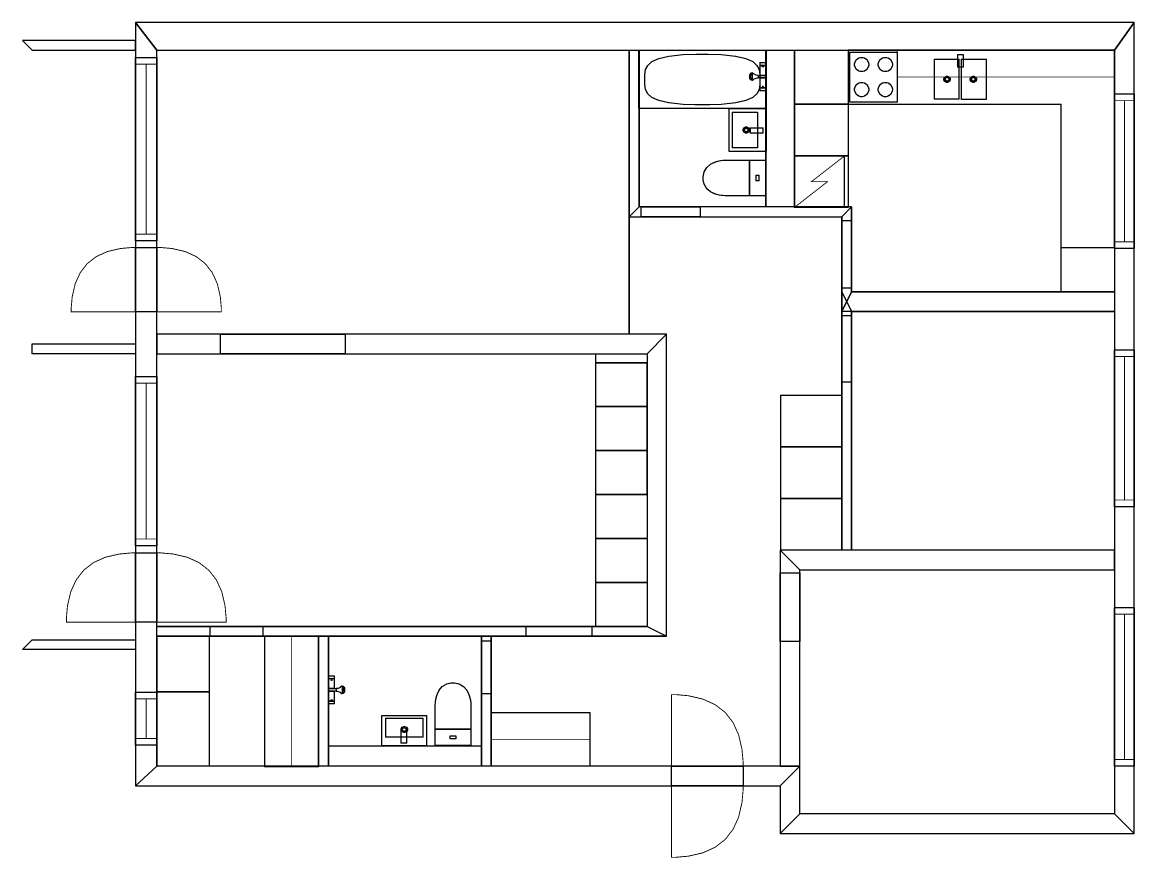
# Model space of a CAD drawing. Extents: x -0.2 to 12.8, y 0 to 9.8.
import ezdxf

# ---------------------------------------------------------------- set-up
doc = ezdxf.new("R2010")
doc.units = 0
doc.layers.get('0').update_dxf_attribs({"linetype": 'CONTINUOUS'})

msp = doc.modelspace()

# ---------------------------------------------------------------- linework, layer by layer
at = {"color": 0}
for points, const_width in [([(1.37571, 9.42404), (12.5442, 9.42404), (12.7733, 9.74696), (1.12571, 9.74696), (1.37571, 9.42404)], 0.00208), ([(1.37571, 1.07568), (1.37571, 9.42404), (1.12571, 9.74696), (1.12571, 0.84652), (1.37571, 1.07568)], 0.00208), ([(12.5442, 9.42404), (12.5442, 0.52078), (12.7733, 0.29161), (12.7733, 9.74696), (12.5442, 9.42404)], 0.00208), ([(-0.07845, 9.42404), (1.12571, 9.42404), (1.12571, 9.53863), (-0.19303, 9.53863), (-0.07845, 9.42404)], 0.00208), ([(1.12571, 9.33914), (1.37571, 9.33914), (1.37571, 7.20193), (1.12571, 7.20193), (1.12571, 9.33914)], 0.01042), ([(1.12571, 9.33914), (1.37571, 9.33914), (1.37571, 7.20193), (1.12571, 7.20193), (1.12571, 9.33914)], 0.01042), ([(6.88396, 7.48161), (6.88396, 9.42404), (6.99854, 9.42404), (6.99854, 7.59619), (6.88396, 7.48161)], 0.00208), ([(6.99567, 9.42393), (8.47819, 9.42393), (8.47819, 8.74408), (6.99567, 8.74408), (6.99567, 9.42393)], 0.00847), ([(8.40707, 9.08236), (8.40707, 9.06749), (8.40571, 9.02279), (8.39654, 8.96724), (8.37158, 8.91694), (8.32308, 8.8731), (8.243, 8.83697), (8.12358, 8.80968), (7.95697, 8.79238), (7.79064, 8.78635), (7.73525, 8.78635), (7.67979, 8.78635), (7.51346, 8.79238), (7.34685, 8.80968), (7.22743, 8.83697), (7.14735, 8.8731), (7.09885, 8.91694), (7.07389, 8.96724), (7.06472, 9.02279), (7.06342, 9.06749), (7.06342, 9.08236), (7.06342, 9.09728), (7.06472, 9.14199), (7.07389, 9.19754), (7.09885, 9.24778), (7.14735, 9.29161), (7.22743, 9.32775), (7.34685, 9.35504), (7.51346, 9.37235), (7.67979, 9.37831), (7.73525, 9.37831), (7.79064, 9.37831), (7.95697, 9.37235), (8.12358, 9.35504), (8.243, 9.32775), (8.32308, 9.29161), (8.37158, 9.24778), (8.39654, 9.19754), (8.40571, 9.14199), (8.40707, 9.09728), (8.40707, 9.08236)], 0.00847), ([(8.47613, 9.42404), (8.80946, 9.42404), (8.80946, 7.59619), (8.47613, 7.59619), (8.47613, 9.42404)], 0.00208), ([(9.43544, 9.42404), (9.43544, 8.79644), (11.9172, 8.79644), (11.9172, 7.12468), (12.5432, 7.12468), (12.5442, 9.42404), (9.43544, 9.42404)], 0.01042), ([(9.45628, 9.40321), (10.008, 9.40321), (10.008, 8.81988), (9.45628, 8.81988), (9.45628, 9.40321)], 0.01042), ([(9.67671, 9.25738), (9.67671, 9.24929), (9.67014, 9.22493), (9.65229, 9.19846), (9.62576, 9.18061), (9.60146, 9.17404), (9.59338, 9.17404), (9.58524, 9.17404), (9.56093, 9.18061), (9.53444, 9.19846), (9.51654, 9.22493), (9.51004, 9.24929), (9.51004, 9.25738), (9.51004, 9.26551), (9.51654, 9.28982), (9.53444, 9.31629), (9.56093, 9.33421), (9.58524, 9.34071), (9.59338, 9.34071), (9.60146, 9.34071), (9.62576, 9.33421), (9.65229, 9.31629), (9.67014, 9.28982), (9.67671, 9.26551), (9.67671, 9.25738)], 0.01042), ([(9.95313, 9.25738), (9.95313, 9.24929), (9.94656, 9.22493), (9.92871, 9.19846), (9.90224, 9.18061), (9.87787, 9.17404), (9.86979, 9.17404), (9.86165, 9.17404), (9.83735, 9.18061), (9.81088, 9.19846), (9.79297, 9.22493), (9.78646, 9.24929), (9.78646, 9.25738), (9.78646, 9.26551), (9.79297, 9.28982), (9.81088, 9.31629), (9.83735, 9.33421), (9.86165, 9.34071), (9.86979, 9.34071), (9.87787, 9.34071), (9.90224, 9.33421), (9.92871, 9.31629), (9.94656, 9.28982), (9.95313, 9.26551), (9.95313, 9.25738)], 0.01042), ([(10.0082, 9.42404), (12.5442, 9.42404), (12.5442, 9.11154), (10.0082, 9.11154), (10.0082, 9.42404)], 0.01042), ([(10.7134, 9.37299), (10.7759, 9.37299), (10.7759, 9.22715), (10.7134, 9.22715), (10.7134, 9.37299)], 0.01042), ([(8.40944, 9.28033), (8.40944, 9.24701), (8.47299, 9.24701), (8.47299, 9.28033), (8.40944, 9.28033)], 0.01042), ([(8.40944, 9.24701), (8.40944, 9.13032), (8.47299, 9.13032), (8.47299, 9.24701), (8.40944, 9.24701)], 0.01042), ([(8.44069, 9.24701), (8.44189, 9.24382), (8.44575, 9.23415), (8.44694, 9.23139), (8.44694, 9.23139), (8.44547, 9.23139), (8.44119, 9.23139), (8.4369, 9.23139), (8.43549, 9.23139), (8.43549, 9.23139), (8.43614, 9.23378), (8.43951, 9.24376), (8.44069, 9.24701)], 0.01042), ([(10.4424, 9.3209), (10.7285, 9.3209), (10.7285, 8.85215), (10.4424, 8.85215), (10.4424, 9.3209)], 0.01042), ([(10.7586, 9.31988), (11.0448, 9.31988), (11.0448, 8.85113), (10.7586, 8.85113), (10.7586, 9.31988)], 0.01042), ([(8.47299, 9.13032), (8.47299, 9.10221), (8.38965, 9.10221), (8.38965, 9.10926), (8.38965, 9.12506), (8.38965, 9.13032), (8.41049, 9.13032), (8.45736, 9.13032), (8.47299, 9.13032)], 0.01042), ([(8.40944, 9.10221), (8.40944, 8.98551), (8.47299, 8.98551), (8.47299, 9.10221), (8.40944, 9.10221)], 0.01042), ([(10.6264, 9.0855), (10.6264, 9.0791), (10.6157, 9.05974), (10.5964, 9.04904), (10.59, 9.04904), (10.5835, 9.04904), (10.5641, 9.05974), (10.5535, 9.0791), (10.5535, 9.0855), (10.5535, 9.09196), (10.5641, 9.11133), (10.5835, 9.12196), (10.59, 9.12196), (10.5964, 9.12196), (10.6157, 9.11133), (10.6264, 9.09196), (10.6264, 9.0855)], 0.00833), ([(10.6108, 9.0855), (10.6108, 9.08188), (10.6047, 9.07081), (10.5936, 9.06467), (10.59, 9.06467), (10.5863, 9.06467), (10.5752, 9.07081), (10.5691, 9.08188), (10.5691, 9.0855), (10.5691, 9.08919), (10.5752, 9.10026), (10.5863, 9.10633), (10.59, 9.10633), (10.5936, 9.10633), (10.6047, 9.10026), (10.6108, 9.08919), (10.6108, 9.0855)], 0.00833), ([(10.9327, 9.0855), (10.9327, 9.0791), (10.922, 9.05974), (10.9026, 9.04904), (10.8962, 9.04904), (10.8898, 9.04904), (10.8704, 9.05974), (10.8597, 9.0791), (10.8597, 9.0855), (10.8597, 9.09196), (10.8704, 9.11133), (10.8898, 9.12196), (10.8962, 9.12196), (10.9026, 9.12196), (10.922, 9.11133), (10.9327, 9.09196), (10.9327, 9.0855)], 0.00833), ([(10.917, 9.0855), (10.917, 9.08188), (10.9109, 9.07081), (10.8998, 9.06467), (10.8962, 9.06467), (10.8925, 9.06467), (10.8815, 9.07081), (10.8754, 9.08188), (10.8754, 9.0855), (10.8754, 9.08919), (10.8815, 9.10026), (10.8925, 9.10633), (10.8962, 9.10633), (10.8998, 9.10633), (10.9109, 9.10026), (10.917, 9.08919), (10.917, 9.0855)], 0.00833), ([(8.40944, 8.9866), (8.40944, 8.95117), (8.47299, 8.95117), (8.47299, 8.9866), (8.40944, 8.9866)], 0.01042), ([(8.44069, 8.9866), (8.44189, 8.98986), (8.44575, 8.99951), (8.44694, 9.00222), (8.44694, 9.00222), (8.44547, 9.00222), (8.44119, 9.00222), (8.4369, 9.00222), (8.43549, 9.00222), (8.43549, 9.00222), (8.43614, 8.99989), (8.43951, 8.9899), (8.44069, 8.9866)], 0.01042), ([(9.67671, 8.96571), (9.67671, 8.95762), (9.67014, 8.93326), (9.65229, 8.90679), (9.62576, 8.88894), (9.60146, 8.88238), (9.59338, 8.88238), (9.58524, 8.88238), (9.56093, 8.88894), (9.53444, 8.90679), (9.51654, 8.93326), (9.51004, 8.95762), (9.51004, 8.96571), (9.51004, 8.97385), (9.51654, 8.99815), (9.53444, 9.02463), (9.56093, 9.04254), (9.58524, 9.04904), (9.59338, 9.04904), (9.60146, 9.04904), (9.62576, 9.04254), (9.65229, 9.02463), (9.67014, 8.99815), (9.67671, 8.97385), (9.67671, 8.96571)], 0.01042), ([(9.95313, 8.96571), (9.95313, 8.95762), (9.94656, 8.93326), (9.92871, 8.90679), (9.90224, 8.88894), (9.87787, 8.88238), (9.86979, 8.88238), (9.86165, 8.88238), (9.83735, 8.88894), (9.81088, 8.90679), (9.79297, 8.93326), (9.78646, 8.95762), (9.78646, 8.96571), (9.78646, 8.97385), (9.79297, 8.99815), (9.81088, 9.02463), (9.83735, 9.04254), (9.86165, 9.04904), (9.86979, 9.04904), (9.87787, 9.04904), (9.90224, 9.04254), (9.92871, 9.02463), (9.94656, 8.99815), (9.95313, 8.97385), (9.95313, 8.96571)], 0.01042), ([(12.5442, 8.91401), (12.7733, 8.91401), (12.7733, 7.11182), (12.5442, 7.11182), (12.5442, 8.91401)], 0.01042), ([(12.5442, 8.91401), (12.7733, 8.91401), (12.7733, 7.11182), (12.5442, 7.11182), (12.5442, 8.91401)], 0.01042), ([(8.04813, 8.74343), (8.04813, 8.24468), (8.47819, 8.24468), (8.47819, 8.74343), (8.04813, 8.74343)], 0.01042), ([(8.08615, 8.70187), (8.08615, 8.28624), (8.37717, 8.28624), (8.37717, 8.70187), (8.08615, 8.70187)], 0.01042), ([(8.81108, 8.79644), (8.81108, 8.19299), (9.43608, 8.19299), (9.43608, 8.79644), (8.81108, 8.79644)], 0.01042), ([(8.2474, 8.45762), (8.24094, 8.45762), (8.22157, 8.46832), (8.21094, 8.48768), (8.21094, 8.49408), (8.21094, 8.50054), (8.22157, 8.51992), (8.24094, 8.53054), (8.2474, 8.53054), (8.25379, 8.53054), (8.27317, 8.51992), (8.28386, 8.50054), (8.28386, 8.49408), (8.28386, 8.48768), (8.27317, 8.46832), (8.25379, 8.45762), (8.2474, 8.45762)], 0.00833), ([(8.2474, 8.47325), (8.24371, 8.47325), (8.23264, 8.47939), (8.22657, 8.49046), (8.22657, 8.49408), (8.22657, 8.49778), (8.23264, 8.50885), (8.24371, 8.51492), (8.2474, 8.51492), (8.25103, 8.51492), (8.2621, 8.50885), (8.26824, 8.49778), (8.26824, 8.49408), (8.26824, 8.49046), (8.2621, 8.47939), (8.25103, 8.47325), (8.2474, 8.47325)], 0.00833), ([(8.29656, 8.51899), (8.29656, 8.45649), (8.44239, 8.45649), (8.44239, 8.51899), (8.29656, 8.51899)], 0.01042), ([(8.80946, 8.19299), (8.80946, 7.59065), (9.43446, 7.59065), (9.43446, 8.19299), (8.80946, 8.19299)], 0.01004), ([(9.39279, 8.19299), (9.39279, 7.59065), (9.43446, 7.59065), (9.43446, 8.19299), (9.39279, 8.19299)], 0.01004), ([(8.01742, 7.72689), (8.01742, 7.72689), (8.00564, 7.72683), (7.97467, 7.72846), (7.93083, 7.7346), (7.88058, 7.74799), (7.83035, 7.77154), (7.78651, 7.808), (7.75553, 7.86019), (7.74382, 7.91325), (7.74382, 7.93088), (7.74382, 7.94922), (7.75553, 8.00407), (7.78651, 8.05811), (7.83035, 8.09592), (7.88058, 8.12039), (7.93083, 8.13439), (7.97467, 8.14079), (8.00564, 8.14253), (8.01742, 8.14242), (8.01742, 8.14242), (8.28569, 8.14344), (8.28569, 7.72689), (8.01742, 7.72689)], 0.01042), ([(8.28569, 8.14344), (8.28569, 7.72689), (8.47299, 7.72689), (8.47299, 8.14344), (8.28569, 8.14344)], 0.01042), ([(8.36361, 7.96826), (8.36361, 7.90201), (8.39512, 7.90201), (8.39512, 7.96826), (8.36361, 7.96826)], 0.01042), ([(9.47575, 7.59619), (6.99854, 7.59619), (6.88396, 7.48161), (9.36117, 7.48161), (9.47575, 7.59619)], 0.00208), ([(7.02229, 7.59619), (7.71013, 7.59619), (7.71013, 7.48161), (7.02229, 7.48161), (7.02229, 7.59619)], 0.01042), ([(9.36117, 6.37739), (9.36117, 7.48161), (9.47575, 7.59619), (9.47575, 6.60656), (9.36117, 6.37739)], 0.00208), ([(9.36117, 7.44026), (9.47575, 7.44026), (9.47575, 6.65082), (9.36117, 6.65082), (9.36117, 7.44026)], 0.01042), ([(1.12571, 7.12349), (1.08171, 7.12349), (0.94976, 7.11176), (0.79736, 7.07661), (0.66835, 7.01796), (0.56283, 6.93587), (0.48074, 6.83035), (0.42209, 6.70133), (0.38694, 6.54893), (0.37522, 6.41699), (0.37522, 6.37299), (1.12571, 6.37299), (1.12571, 7.12349)], 0.01042), ([(1.12571, 7.12349), (1.37571, 7.12349), (1.37571, 6.37299), (1.12571, 6.37299), (1.12571, 7.12349)], 0.01042), ([(1.12571, 7.12349), (1.37571, 7.12349), (1.37571, 6.37299), (1.12571, 6.37299), (1.12571, 7.12349)], 0.01042), ([(1.37571, 7.12349), (1.41965, 7.12349), (1.5516, 7.11176), (1.70404, 7.07661), (1.83306, 7.01796), (1.93858, 6.93587), (2.02067, 6.83035), (2.07932, 6.70133), (2.11447, 6.54893), (2.12625, 6.41699), (2.12625, 6.37299), (1.37571, 6.37299), (1.37571, 7.12349)], 0.01042), ([(11.9192, 7.12435), (11.9192, 6.60656), (12.5442, 6.60656), (12.5442, 7.12435), (11.9192, 7.12435)], 0.01042), ([(12.5442, 6.37739), (9.36117, 6.37739), (9.47575, 6.60656), (12.5442, 6.60656), (12.5442, 6.37739)], 0.00208), ([(9.47575, 6.37739), (9.47575, 3.59435), (9.36117, 3.59435), (9.36117, 6.60656), (9.47575, 6.37739)], 0.00208), ([(9.36117, 6.32932), (9.47575, 6.32932), (9.47575, 5.55203), (9.36117, 5.55203), (9.36117, 6.32932)], 0.01042), ([(1.37571, 5.88476), (7.0905, 5.88476), (7.31967, 6.11393), (1.37571, 6.11393), (1.37571, 5.88476)], 0.00208), ([(2.11686, 6.11393), (3.57178, 6.11393), (3.57178, 5.88476), (2.11686, 5.88476), (2.11686, 6.11393)], 0.01042), ([(7.0905, 5.88476), (7.0905, 2.7054), (7.31967, 2.59082), (7.31967, 6.11393), (7.0905, 5.88476)], 0.00208), ([(-0.07845, 5.99935), (1.12571, 5.99935), (1.12571, 5.88476), (-0.07845, 5.88476), (-0.07845, 5.99935)], 0.00208), ([(6.493, 5.88471), (6.493, 5.78054), (7.09056, 5.78054), (7.09056, 5.88471), (6.493, 5.88471)], 0.01042), ([(12.5442, 5.93018), (12.7733, 5.93018), (12.7733, 4.10101), (12.5442, 4.10101), (12.5442, 5.93018)], 0.01042), ([(12.5442, 5.93018), (12.7733, 5.93018), (12.7733, 4.10101), (12.5442, 4.10101), (12.5442, 5.93018)], 0.01042), ([(6.49328, 5.78054), (6.49328, 5.26818), (7.08892, 5.26818), (7.08892, 5.78054), (6.49328, 5.78054)], 0.01042), ([(1.12571, 5.61957), (1.37571, 5.61957), (1.37571, 3.64632), (1.12571, 3.64632), (1.12571, 5.61957)], 0.01042), ([(1.12571, 5.61957), (1.37571, 5.61957), (1.37571, 3.64632), (1.12571, 3.64632), (1.12571, 5.61957)], 0.01042), ([(8.65056, 5.40332), (8.65056, 4.80029), (9.35981, 4.80029), (9.35981, 5.40332), (8.65056, 5.40332)], 0.01042), ([(6.49328, 5.26824), (6.49328, 4.75581), (7.08892, 4.75581), (7.08892, 5.26824), (6.49328, 5.26824)], 0.01042), ([(8.65056, 4.80035), (8.65056, 4.19732), (9.35981, 4.19732), (9.35981, 4.80035), (8.65056, 4.80035)], 0.01042), ([(6.49328, 4.75586), (6.49328, 4.24349), (7.08892, 4.24349), (7.08892, 4.75586), (6.49328, 4.75586)], 0.01042), ([(6.49474, 4.24349), (6.49474, 3.73036), (7.09039, 3.73036), (7.09039, 4.24349), (6.49474, 4.24349)], 0.01042), ([(8.65056, 4.19738), (8.65056, 3.59435), (9.35981, 3.59435), (9.35981, 4.19738), (8.65056, 4.19738)], 0.01042), ([(6.49474, 3.73042), (6.49474, 3.21729), (7.09039, 3.21729), (7.09039, 3.73042), (6.49474, 3.73042)], 0.01042), ([(1.12571, 3.56196), (1.07845, 3.56196), (0.93669, 3.54937), (0.77289, 3.51156), (0.63428, 3.44857), (0.52089, 3.36035), (0.43267, 3.24696), (0.36968, 3.10835), (0.33187, 2.9445), (0.31928, 2.80274), (0.31928, 2.75549), (1.12571, 2.75549), (1.12571, 3.56196)], 0.01042), ([(1.12571, 3.56196), (1.37571, 3.56196), (1.37571, 2.75549), (1.12571, 2.75549), (1.12571, 3.56196)], 0.01042), ([(1.12571, 3.56196), (1.37571, 3.56196), (1.37571, 2.75549), (1.12571, 2.75549), (1.12571, 3.56196)], 0.01042), ([(1.37571, 3.56196), (1.4229, 3.56196), (1.56467, 3.54937), (1.72851, 3.51156), (1.86714, 3.44857), (1.98053, 3.36035), (2.06874, 3.24696), (2.13172, 3.10835), (2.16954, 2.9445), (2.18218, 2.80274), (2.18218, 2.75549), (1.37571, 2.75549), (1.37571, 3.56196)], 0.01042), ([(8.87175, 3.36518), (12.5442, 3.36518), (12.5442, 3.59435), (8.64258, 3.59435), (8.87175, 3.36518)], 0.00208), ([(8.87175, 1.07568), (8.87175, 3.36518), (8.64258, 3.59435), (8.64258, 1.07568), (8.87175, 1.07568)], 0.00208), ([(8.64258, 3.33008), (8.87175, 3.33008), (8.87175, 2.52821), (8.64258, 2.52821), (8.64258, 3.33008)], 0.01042), ([(6.49474, 3.21733), (6.49474, 2.70421), (7.09039, 2.70421), (7.09039, 3.21733), (6.49474, 3.21733)], 0.01042), ([(12.5442, 2.92464), (12.7733, 2.92464), (12.7733, 1.07395), (12.5442, 1.07395), (12.5442, 2.92464)], 0.01042), ([(12.5442, 2.92464), (12.7733, 2.92464), (12.7733, 1.07395), (12.5442, 1.07395), (12.5442, 2.92464)], 0.01042), ([(1.3775, 2.59088), (1.3775, 1.94043), (1.98351, 1.94043), (1.98351, 2.59088), (1.3775, 2.59088)], 0.01042), ([(7.31967, 2.59082), (1.37571, 2.59082), (1.37571, 2.7054), (7.0905, 2.7054), (7.31967, 2.59082)], 0.00208), ([(1.9949, 2.7054), (2.61176, 2.7054), (2.61176, 2.59082), (1.9949, 2.59082), (1.9949, 2.7054)], 0.01042), ([(2.63357, 2.59088), (2.63357, 1.06803), (3.25857, 1.06803), (3.25857, 2.59088), (2.63357, 2.59088)], 0.01042), ([(5.68261, 2.7054), (6.44814, 2.7054), (6.44814, 2.59082), (5.68261, 2.59082), (5.68261, 2.7054)], 0.01042), ([(1.12571, 2.43539), (-0.19303, 2.43539), (-0.07845, 2.54997), (1.12571, 2.54997), (1.12571, 2.43539)], 0.00208), ([(3.26031, 2.59082), (3.37489, 2.59082), (3.37489, 1.07568), (3.26031, 1.07568), (3.26031, 2.59082)], 0.00208), ([(5.1594, 2.53537), (5.27399, 2.53537), (5.27399, 1.91704), (5.1594, 1.91704), (5.1594, 2.53537)], 0.01042), ([(5.1594, 2.59082), (5.27399, 2.59082), (5.27399, 1.07568), (5.1594, 1.07568), (5.1594, 2.59082)], 0.00208), ([(3.3801, 2.13026), (3.3801, 2.09483), (3.44362, 2.09483), (3.44362, 2.13026), (3.3801, 2.13026)], 0.01042), ([(3.3801, 2.09586), (3.3801, 1.97922), (3.44362, 1.97922), (3.44362, 2.09586), (3.3801, 2.09586)], 0.01042), ([(3.41237, 2.09483), (3.41114, 2.09164), (3.40728, 2.08197), (3.40614, 2.07921), (3.40614, 2.07921), (3.40756, 2.07921), (3.41183, 2.07921), (3.41613, 2.07921), (3.41758, 2.07921), (3.41758, 2.07921), (3.41694, 2.0816), (3.41351, 2.09158), (3.41237, 2.09483)], 0.01042), ([(3.3801, 1.95107), (3.3801, 1.97922), (3.46343, 1.97922), (3.46343, 1.97222), (3.46343, 1.95637), (3.46343, 1.95107), (3.4426, 1.95107), (3.39572, 1.95107), (3.3801, 1.95107)], 0.01042), ([(3.3801, 1.95107), (3.3801, 1.83442), (3.44362, 1.83442), (3.44362, 1.95107), (3.3801, 1.95107)], 0.01042), ([(4.62088, 1.77339), (4.62088, 1.77339), (4.62076, 1.78515), (4.6224, 1.81614), (4.62853, 1.85997), (4.64199, 1.91015), (4.66553, 1.96039), (4.70199, 2.00424), (4.75412, 2.03521), (4.80718, 2.04693), (4.82487, 2.04693), (4.84315, 2.04693), (4.898, 2.03521), (4.9521, 2.00424), (4.9899, 1.96039), (5.01432, 1.91015), (5.02832, 1.85997), (5.03472, 1.81614), (5.03646, 1.78515), (5.0364, 1.77339), (5.0364, 1.77339), (5.03743, 1.50504), (4.62088, 1.50504), (4.62088, 1.77339)], 0.01042), ([(1.12571, 1.93778), (1.37571, 1.93778), (1.37571, 1.31999), (1.12571, 1.31999), (1.12571, 1.93778)], 0.01042), ([(1.12571, 1.93778), (1.37571, 1.93778), (1.37571, 1.31999), (1.12571, 1.31999), (1.12571, 1.93778)], 0.01042), ([(1.3775, 1.94043), (1.3775, 1.07427), (1.98351, 1.07427), (1.98351, 1.94043), (1.3775, 1.94043)], 0.01042), ([(3.3801, 1.83442), (3.3801, 1.80111), (3.44362, 1.80111), (3.44362, 1.83442), (3.3801, 1.83442)], 0.01042), ([(3.41237, 1.83442), (3.41114, 1.83768), (3.40728, 1.84733), (3.40614, 1.85004), (3.40614, 1.85004), (3.40756, 1.85004), (3.41183, 1.85004), (3.41613, 1.85004), (3.41758, 1.85004), (3.41758, 1.85004), (3.41694, 1.84771), (3.41351, 1.83772), (3.41237, 1.83442)], 0.01042), ([(8.21126, 1.07568), (8.21126, 1.12457), (8.19819, 1.27116), (8.15912, 1.4406), (8.09397, 1.58393), (8.00276, 1.70117), (7.88547, 1.79243), (7.74214, 1.85758), (7.57269, 1.89665), (7.42611, 1.90967), (7.37728, 1.90967), (7.37728, 1.07568), (8.21126, 1.07568)], 0.01042), ([(5.27399, 1.70133), (6.42367, 1.70133), (6.42367, 1.07633), (5.27399, 1.07633), (5.27399, 1.70133)], 0.01042), ([(3.99968, 1.66629), (4.51882, 1.66629), (4.51882, 1.31337), (3.99968, 1.31337), (3.99968, 1.66629)], 0.01042), ([(4.04292, 1.63514), (4.47558, 1.63514), (4.47558, 1.41444), (4.04292, 1.41444), (4.04292, 1.63514)], 0.01042), ([(4.22271, 1.48861), (4.28521, 1.48861), (4.28521, 1.34277), (4.22271, 1.34277), (4.22271, 1.48861)], 0.01042), ([(4.22276, 1.50282), (4.22276, 1.50928), (4.2334, 1.52865), (4.25276, 1.53928), (4.25922, 1.53928), (4.26563, 1.53928), (4.285, 1.52865), (4.29568, 1.50928), (4.29568, 1.50282), (4.29568, 1.49642), (4.285, 1.47706), (4.26563, 1.46636), (4.25922, 1.46636), (4.25276, 1.46636), (4.2334, 1.47706), (4.22276, 1.49642), (4.22276, 1.50282)], 0.00833), ([(4.23839, 1.50282), (4.23839, 1.50651), (4.24447, 1.51758), (4.25553, 1.52365), (4.25922, 1.52365), (4.26286, 1.52365), (4.27393, 1.51758), (4.28006, 1.50651), (4.28006, 1.50282), (4.28006, 1.49918), (4.27393, 1.48812), (4.26286, 1.48199), (4.25922, 1.48199), (4.25553, 1.48199), (4.24447, 1.48812), (4.23839, 1.49918), (4.23839, 1.50282)], 0.00833), ([(4.62088, 1.50504), (5.03743, 1.50504), (5.03743, 1.31776), (4.62088, 1.31776), (4.62088, 1.50504)], 0.01042), ([(4.79606, 1.42719), (4.86225, 1.42719), (4.86225, 1.39561), (4.79606, 1.39561), (4.79606, 1.42719)], 0.01042), ([(8.87175, 1.07568), (1.37571, 1.07568), (1.12571, 0.84652), (8.64258, 0.84652), (8.87175, 1.07568)], 0.00208), ([(7.37728, 1.07568), (8.21126, 1.07568), (8.21126, 0.84652), (7.37728, 0.84652), (7.37728, 1.07568)], 0.01042), ([(7.37728, 1.07568), (8.21126, 1.07568), (8.21126, 0.84652), (7.37728, 0.84652), (7.37728, 1.07568)], 0.01042), ([(8.87175, 0.52078), (8.87175, 1.07568), (8.64258, 0.84652), (8.64258, 0.29161), (8.87175, 0.52078)], 0.00208), ([(8.21126, 0.84652), (8.21126, 0.79769), (8.19819, 0.6511), (8.15912, 0.48172), (8.09397, 0.33838), (8.00276, 0.22108), (7.88547, 0.12988), (7.74214, 0.06472), (7.57269, 0.02566), (7.42611, 0.01259), (7.37728, 0.01259), (7.37728, 0.84652), (8.21126, 0.84652)], 0.01042), ([(12.5442, 0.52078), (8.87175, 0.52078), (8.64258, 0.29161), (12.7733, 0.29161), (12.5442, 0.52078)], 0.00208)]:
    msp.add_lwpolyline(points, close=True, dxfattribs=dict(at, const_width=const_width))
for points in [[(1.37571, 1.07568), (1.37571, 9.42404), (1.12571, 9.74696), (1.12571, 0.84652), (1.37571, 1.07568)], [(1.37571, 9.42404), (12.5442, 9.42404), (12.7733, 9.74696), (1.12571, 9.74696), (1.37571, 9.42404)], [(12.5442, 9.42404), (12.5442, 0.52078), (12.7733, 0.29161), (12.7733, 9.74696), (12.5442, 9.42404)], [(6.88396, 7.48161), (6.88396, 9.42404), (6.99854, 9.42404), (6.99854, 7.59619), (6.88396, 7.48161)], [(8.47613, 9.42404), (8.80946, 9.42404), (8.80946, 7.59619), (8.47613, 7.59619), (8.47613, 9.42404)], [(8.81044, 9.42318), (9.43544, 9.42318), (9.43544, 8.79644), (8.81044, 8.79644), (8.81044, 9.42318)], [(9.47575, 7.59619), (6.99854, 7.59619), (6.88396, 7.48161), (9.36117, 7.48161), (9.47575, 7.59619)], [(9.36117, 6.37739), (9.36117, 7.48161), (9.47575, 7.59619), (9.47575, 6.60656), (9.36117, 6.37739)], [(12.5442, 6.37739), (9.36117, 6.37739), (9.47575, 6.60656), (12.5442, 6.60656), (12.5442, 6.37739)], [(9.47575, 6.37739), (9.47575, 3.59435), (9.36117, 3.59435), (9.36117, 6.60656), (9.47575, 6.37739)], [(1.37571, 5.88476), (7.0905, 5.88476), (7.31967, 6.11393), (1.37571, 6.11393), (1.37571, 5.88476)], [(7.0905, 5.88476), (7.0905, 2.7054), (7.31967, 2.59082), (7.31967, 6.11393), (7.0905, 5.88476)], [(8.87175, 1.07568), (8.87175, 3.36518), (8.64258, 3.59435), (8.64258, 1.07568), (8.87175, 1.07568)], [(8.87175, 3.36518), (12.5442, 3.36518), (12.5442, 3.59435), (8.64258, 3.59435), (8.87175, 3.36518)], [(7.31967, 2.59082), (1.37571, 2.59082), (1.37571, 2.7054), (7.0905, 2.7054), (7.31967, 2.59082)], [(3.26031, 2.59082), (3.37489, 2.59082), (3.37489, 1.07568), (3.26031, 1.07568), (3.26031, 2.59082)], [(5.1594, 2.59082), (5.27399, 2.59082), (5.27399, 1.07568), (5.1594, 1.07568), (5.1594, 2.59082)], [(3.37489, 1.31255), (5.1594, 1.31255), (5.1594, 1.07568), (3.37489, 1.07568), (3.37489, 1.31255)], [(8.87175, 1.07568), (1.37571, 1.07568), (1.12571, 0.84652), (8.64258, 0.84652), (8.87175, 1.07568)], [(8.87175, 0.52078), (8.87175, 1.07568), (8.64258, 0.84652), (8.64258, 0.29161), (8.87175, 0.52078)], [(12.5442, 0.52078), (8.87175, 0.52078), (8.64258, 0.29161), (12.7733, 0.29161), (12.5442, 0.52078)]]:
    msp.add_lwpolyline(points, close=True, dxfattribs=at)
at = {"color": 7}
for points in [[(-0.07845, 9.42404), (1.12571, 9.42404), (1.12571, 9.53863), (-0.19303, 9.53863), (-0.07845, 9.42404)], [(1.37571, 9.42404), (6.88396, 9.42404), (6.88396, 6.11393), (1.37571, 6.11393), (1.37571, 9.42404)], [(6.99567, 9.42393), (8.47819, 9.42393), (8.47819, 8.74408), (6.99567, 8.74408), (6.99567, 9.42393)], [(6.99854, 9.42404), (8.47613, 9.42404), (8.47613, 7.59619), (6.99854, 7.59619), (6.99854, 9.42404)], [(8.40707, 9.08236), (8.40707, 9.06749), (8.40571, 9.02279), (8.39654, 8.96724), (8.37158, 8.91694), (8.32308, 8.8731), (8.243, 8.83697), (8.12358, 8.80968), (7.95697, 8.79238), (7.79064, 8.78635), (7.73525, 8.78635), (7.67979, 8.78635), (7.51346, 8.79238), (7.34685, 8.80968), (7.22743, 8.83697), (7.14735, 8.8731), (7.09885, 8.91694), (7.07389, 8.96724), (7.06472, 9.02279), (7.06342, 9.06749), (7.06342, 9.08236), (7.06342, 9.09728), (7.06472, 9.14199), (7.07389, 9.19754), (7.09885, 9.24778), (7.14735, 9.29161), (7.22743, 9.32775), (7.34685, 9.35504), (7.51346, 9.37235), (7.67979, 9.37831), (7.73525, 9.37831), (7.79064, 9.37831), (7.95697, 9.37235), (8.12358, 9.35504), (8.243, 9.32775), (8.32308, 9.29161), (8.37158, 9.24778), (8.39654, 9.19754), (8.40571, 9.14199), (8.40707, 9.09728), (8.40707, 9.08236)], [(12.5442, 6.60656), (9.47575, 6.60656), (9.47575, 7.59619), (8.80946, 7.59619), (8.80946, 9.42404), (12.5442, 9.42404), (12.5442, 6.60656)], [(9.43544, 9.42404), (9.43544, 8.79644), (11.9172, 8.79644), (11.9172, 7.12468), (12.5432, 7.12468), (12.5442, 9.42404), (9.43544, 9.42404)], [(9.45628, 9.40321), (10.008, 9.40321), (10.008, 8.81988), (9.45628, 8.81988), (9.45628, 9.40321)], [(10.7134, 9.37299), (10.7759, 9.37299), (10.7759, 9.22715), (10.7134, 9.22715), (10.7134, 9.37299)], [(1.12571, 9.33914), (1.37571, 9.33914), (1.37571, 7.20193), (1.12571, 7.20193), (1.12571, 9.33914)], [(1.12571, 9.33914), (1.37571, 9.33914), (1.37571, 7.20193), (1.12571, 7.20193), (1.12571, 9.33914)], [(8.40944, 9.28033), (8.47299, 9.28033), (8.47299, 9.24701), (8.40944, 9.24701), (8.40944, 9.28033)], [(8.40944, 9.24701), (8.47299, 9.24701), (8.47299, 9.13032), (8.40944, 9.13032), (8.40944, 9.24701)], [(8.44069, 9.24701), (8.44189, 9.24382), (8.44575, 9.23415), (8.44694, 9.23139), (8.44694, 9.23139), (8.44547, 9.23139), (8.44119, 9.23139), (8.4369, 9.23139), (8.43549, 9.23139), (8.43549, 9.23139), (8.43614, 9.23378), (8.43951, 9.24376), (8.44069, 9.24701)], [(9.67671, 9.25738), (9.67671, 9.24929), (9.67014, 9.22493), (9.65229, 9.19846), (9.62576, 9.18061), (9.60146, 9.17404), (9.59338, 9.17404), (9.58524, 9.17404), (9.56093, 9.18061), (9.53444, 9.19846), (9.51654, 9.22493), (9.51004, 9.24929), (9.51004, 9.25738), (9.51004, 9.26551), (9.51654, 9.28982), (9.53444, 9.31629), (9.56093, 9.33421), (9.58524, 9.34071), (9.59338, 9.34071), (9.60146, 9.34071), (9.62576, 9.33421), (9.65229, 9.31629), (9.67014, 9.28982), (9.67671, 9.26551), (9.67671, 9.25738)], [(9.95313, 9.25738), (9.95313, 9.24929), (9.94656, 9.22493), (9.92871, 9.19846), (9.90224, 9.18061), (9.87787, 9.17404), (9.86979, 9.17404), (9.86165, 9.17404), (9.83735, 9.18061), (9.81088, 9.19846), (9.79297, 9.22493), (9.78646, 9.24929), (9.78646, 9.25738), (9.78646, 9.26551), (9.79297, 9.28982), (9.81088, 9.31629), (9.83735, 9.33421), (9.86165, 9.34071), (9.86979, 9.34071), (9.87787, 9.34071), (9.90224, 9.33421), (9.92871, 9.31629), (9.94656, 9.28982), (9.95313, 9.26551), (9.95313, 9.25738)], [(10.4424, 9.3209), (10.7285, 9.3209), (10.7285, 8.85215), (10.4424, 8.85215), (10.4424, 9.3209)], [(10.7586, 9.31988), (11.0448, 9.31988), (11.0448, 8.85113), (10.7586, 8.85113), (10.7586, 9.31988)], [(8.38965, 9.13032), (8.38331, 9.13032), (8.36436, 9.134), (8.34196, 9.14388), (8.33757, 9.14697), (8.33599, 9.14806), (8.3214, 9.15821), (8.31988, 9.15847), (8.317, 9.15901), (8.30046, 9.15483), (8.2876, 9.13818), (8.28657, 9.13243), (8.28629, 9.13112), (8.28549, 9.11957), (8.28549, 9.11572), (8.28549, 9.11681), (8.28549, 9.11263), (8.28629, 9.1014), (8.28657, 9.1001), (8.2876, 9.0944), (8.30046, 9.07775), (8.317, 9.07357), (8.31988, 9.07406), (8.3214, 9.07433), (8.33599, 9.08453), (8.33757, 9.08556), (8.34196, 9.08871), (8.36436, 9.09858), (8.38331, 9.10221), (8.38965, 9.10221)], [(8.31885, 9.15847), (8.31831, 9.15821), (8.30811, 9.14638), (8.29904, 9.12261), (8.29904, 9.11469), (8.29926, 9.10846), (8.30854, 9.08583), (8.31831, 9.0746), (8.31885, 9.07406)], [(8.47299, 9.13032), (8.47299, 9.10221), (8.38965, 9.10221), (8.38965, 9.10926), (8.38965, 9.12506), (8.38965, 9.13032), (8.41049, 9.13032), (8.45736, 9.13032), (8.47299, 9.13032)], [(8.40944, 9.10221), (8.47299, 9.10221), (8.47299, 8.98551), (8.40944, 8.98551), (8.40944, 9.10221)], [(10.6264, 9.0855), (10.6264, 9.0791), (10.6157, 9.05974), (10.5964, 9.04904), (10.59, 9.04904), (10.5835, 9.04904), (10.5641, 9.05974), (10.5535, 9.0791), (10.5535, 9.0855), (10.5535, 9.09196), (10.5641, 9.11133), (10.5835, 9.12196), (10.59, 9.12196), (10.5964, 9.12196), (10.6157, 9.11133), (10.6264, 9.09196), (10.6264, 9.0855)], [(10.6108, 9.0855), (10.6108, 9.08188), (10.6047, 9.07081), (10.5936, 9.06467), (10.59, 9.06467), (10.5863, 9.06467), (10.5752, 9.07081), (10.5691, 9.08188), (10.5691, 9.0855), (10.5691, 9.08919), (10.5752, 9.10026), (10.5863, 9.10633), (10.59, 9.10633), (10.5936, 9.10633), (10.6047, 9.10026), (10.6108, 9.08919), (10.6108, 9.0855)], [(10.9327, 9.0855), (10.9327, 9.0791), (10.922, 9.05974), (10.9026, 9.04904), (10.8962, 9.04904), (10.8898, 9.04904), (10.8704, 9.05974), (10.8597, 9.0791), (10.8597, 9.0855), (10.8597, 9.09196), (10.8704, 9.11133), (10.8898, 9.12196), (10.8962, 9.12196), (10.9026, 9.12196), (10.922, 9.11133), (10.9327, 9.09196), (10.9327, 9.0855)], [(10.917, 9.0855), (10.917, 9.08188), (10.9109, 9.07081), (10.8998, 9.06467), (10.8962, 9.06467), (10.8925, 9.06467), (10.8815, 9.07081), (10.8754, 9.08188), (10.8754, 9.0855), (10.8754, 9.08919), (10.8815, 9.10026), (10.8925, 9.10633), (10.8962, 9.10633), (10.8998, 9.10633), (10.9109, 9.10026), (10.917, 9.08919), (10.917, 9.0855)], [(8.40944, 8.9866), (8.47299, 8.9866), (8.47299, 8.95117), (8.40944, 8.95117), (8.40944, 8.9866)], [(8.44069, 8.9866), (8.44189, 8.98986), (8.44575, 8.99951), (8.44694, 9.00222), (8.44694, 9.00222), (8.44547, 9.00222), (8.44119, 9.00222), (8.4369, 9.00222), (8.43549, 9.00222), (8.43549, 9.00222), (8.43614, 8.99989), (8.43951, 8.9899), (8.44069, 8.9866)], [(9.67671, 8.96571), (9.67671, 8.95762), (9.67014, 8.93326), (9.65229, 8.90679), (9.62576, 8.88894), (9.60146, 8.88238), (9.59338, 8.88238), (9.58524, 8.88238), (9.56093, 8.88894), (9.53444, 8.90679), (9.51654, 8.93326), (9.51004, 8.95762), (9.51004, 8.96571), (9.51004, 8.97385), (9.51654, 8.99815), (9.53444, 9.02463), (9.56093, 9.04254), (9.58524, 9.04904), (9.59338, 9.04904), (9.60146, 9.04904), (9.62576, 9.04254), (9.65229, 9.02463), (9.67014, 8.99815), (9.67671, 8.97385), (9.67671, 8.96571)], [(9.95313, 8.96571), (9.95313, 8.95762), (9.94656, 8.93326), (9.92871, 8.90679), (9.90224, 8.88894), (9.87787, 8.88238), (9.86979, 8.88238), (9.86165, 8.88238), (9.83735, 8.88894), (9.81088, 8.90679), (9.79297, 8.93326), (9.78646, 8.95762), (9.78646, 8.96571), (9.78646, 8.97385), (9.79297, 8.99815), (9.81088, 9.02463), (9.83735, 9.04254), (9.86165, 9.04904), (9.86979, 9.04904), (9.87787, 9.04904), (9.90224, 9.04254), (9.92871, 9.02463), (9.94656, 8.99815), (9.95313, 8.97385), (9.95313, 8.96571)], [(12.5442, 8.91401), (12.7733, 8.91401), (12.7733, 7.11182), (12.5442, 7.11182), (12.5442, 8.91401)], [(12.5442, 8.91401), (12.7733, 8.91401), (12.7733, 7.11182), (12.5442, 7.11182), (12.5442, 8.91401)], [(8.04813, 8.74343), (8.47819, 8.74343), (8.47819, 8.24468), (8.04813, 8.24468), (8.04813, 8.74343)], [(8.08615, 8.70187), (8.37717, 8.70187), (8.37717, 8.28624), (8.08615, 8.28624), (8.08615, 8.70187)], [(8.81108, 8.79644), (9.43608, 8.79644), (9.43608, 8.19299), (8.81108, 8.19299), (8.81108, 8.79644)], [(8.2474, 8.45762), (8.24094, 8.45762), (8.22157, 8.46832), (8.21094, 8.48768), (8.21094, 8.49408), (8.21094, 8.50054), (8.22157, 8.51992), (8.24094, 8.53054), (8.2474, 8.53054), (8.25379, 8.53054), (8.27317, 8.51992), (8.28386, 8.50054), (8.28386, 8.49408), (8.28386, 8.48768), (8.27317, 8.46832), (8.25379, 8.45762), (8.2474, 8.45762)], [(8.2474, 8.47325), (8.24371, 8.47325), (8.23264, 8.47939), (8.22657, 8.49046), (8.22657, 8.49408), (8.22657, 8.49778), (8.23264, 8.50885), (8.24371, 8.51492), (8.2474, 8.51492), (8.25103, 8.51492), (8.2621, 8.50885), (8.26824, 8.49778), (8.26824, 8.49408), (8.26824, 8.49046), (8.2621, 8.47939), (8.25103, 8.47325), (8.2474, 8.47325)], [(8.29656, 8.51899), (8.44239, 8.51899), (8.44239, 8.45649), (8.29656, 8.45649), (8.29656, 8.51899)], [(8.80946, 8.19299), (9.43446, 8.19299), (9.43446, 7.59065), (8.80946, 7.59065), (8.80946, 8.19299)], [(9.39279, 8.19299), (9.43446, 8.19299), (9.43446, 7.59065), (9.39279, 7.59065), (9.39279, 8.19299)], [(8.01742, 7.72689), (8.01742, 7.72689), (8.00564, 7.72683), (7.97467, 7.72846), (7.93083, 7.7346), (7.88058, 7.74799), (7.83035, 7.77154), (7.78651, 7.808), (7.75553, 7.86019), (7.74382, 7.91325), (7.74382, 7.93088), (7.74382, 7.94922), (7.75553, 8.00407), (7.78651, 8.05811), (7.83035, 8.09592), (7.88058, 8.12039), (7.93083, 8.13439), (7.97467, 8.14079), (8.00564, 8.14253), (8.01742, 8.14242), (8.01742, 8.14242), (8.28569, 8.14344), (8.28569, 7.72689), (8.01742, 7.72689)], [(8.28569, 8.14344), (8.47299, 8.14344), (8.47299, 7.72689), (8.28569, 7.72689), (8.28569, 8.14344)], [(8.36361, 7.96826), (8.39512, 7.96826), (8.39512, 7.90201), (8.36361, 7.90201), (8.36361, 7.96826)], [(7.02229, 7.59619), (7.71013, 7.59619), (7.71013, 7.48161), (7.02229, 7.48161), (7.02229, 7.59619)], [(7.02229, 7.59619), (7.71013, 7.59619), (7.71013, 7.48161), (7.02229, 7.48161), (7.02229, 7.59619)], [(9.36117, 3.59435), (8.64258, 3.59435), (8.64258, 1.07568), (5.27399, 1.07568), (5.27399, 2.59082), (7.31967, 2.59082), (7.31967, 6.11393), (6.88396, 6.11393), (6.88396, 7.48161), (9.36117, 7.48161), (9.36117, 3.59435)], [(9.36117, 7.44026), (9.47575, 7.44026), (9.47575, 6.65082), (9.36117, 6.65082), (9.36117, 7.44026)], [(9.36117, 7.44026), (9.47575, 7.44026), (9.47575, 6.65082), (9.36117, 6.65082), (9.36117, 7.44026)], [(1.12571, 7.12349), (1.37571, 7.12349), (1.37571, 6.37299), (1.12571, 6.37299), (1.12571, 7.12349)], [(1.12571, 7.12349), (1.37571, 7.12349), (1.37571, 6.37299), (1.12571, 6.37299), (1.12571, 7.12349)], [(11.9192, 7.12435), (12.5442, 7.12435), (12.5442, 6.60656), (11.9192, 6.60656), (11.9192, 7.12435)], [(9.47575, 6.37739), (12.5442, 6.37739), (12.5442, 3.59435), (9.47575, 3.59435), (9.47575, 6.37739)], [(9.36117, 6.32932), (9.47575, 6.32932), (9.47575, 5.55203), (9.36117, 5.55203), (9.36117, 6.32932)], [(9.36117, 6.32932), (9.47575, 6.32932), (9.47575, 5.55203), (9.36117, 5.55203), (9.36117, 6.32932)], [(2.11686, 6.11393), (3.57178, 6.11393), (3.57178, 5.88476), (2.11686, 5.88476), (2.11686, 6.11393)], [(2.11686, 6.11393), (3.57178, 6.11393), (3.57178, 5.88476), (2.11686, 5.88476), (2.11686, 6.11393)], [(-0.07845, 5.99935), (1.12571, 5.99935), (1.12571, 5.88476), (-0.07845, 5.88476), (-0.07845, 5.99935)], [(1.37571, 5.88476), (7.0905, 5.88476), (7.0905, 2.7054), (1.37571, 2.7054), (1.37571, 5.88476)], [(6.493, 5.88471), (7.09056, 5.88471), (7.09056, 5.78054), (6.493, 5.78054), (6.493, 5.88471)], [(12.5442, 5.93018), (12.7733, 5.93018), (12.7733, 4.10101), (12.5442, 4.10101), (12.5442, 5.93018)], [(12.5442, 5.93018), (12.7733, 5.93018), (12.7733, 4.10101), (12.5442, 4.10101), (12.5442, 5.93018)], [(6.49328, 5.78054), (7.08892, 5.78054), (7.08892, 5.26818), (6.49328, 5.26818), (6.49328, 5.78054)], [(1.12571, 5.61957), (1.37571, 5.61957), (1.37571, 3.64632), (1.12571, 3.64632), (1.12571, 5.61957)], [(1.12571, 5.61957), (1.37571, 5.61957), (1.37571, 3.64632), (1.12571, 3.64632), (1.12571, 5.61957)], [(8.65056, 5.40332), (9.35981, 5.40332), (9.35981, 4.80029), (8.65056, 4.80029), (8.65056, 5.40332)], [(6.49328, 5.26824), (7.08892, 5.26824), (7.08892, 4.75581), (6.49328, 4.75581), (6.49328, 5.26824)], [(6.49328, 4.75586), (7.08892, 4.75586), (7.08892, 4.24349), (6.49328, 4.24349), (6.49328, 4.75586)], [(8.65056, 4.80035), (9.35981, 4.80035), (9.35981, 4.19732), (8.65056, 4.19732), (8.65056, 4.80035)], [(6.49474, 4.24349), (7.09039, 4.24349), (7.09039, 3.73036), (6.49474, 3.73036), (6.49474, 4.24349)], [(8.65056, 4.19738), (9.35981, 4.19738), (9.35981, 3.59435), (8.65056, 3.59435), (8.65056, 4.19738)], [(6.49474, 3.73042), (7.09039, 3.73042), (7.09039, 3.21729), (6.49474, 3.21729), (6.49474, 3.73042)], [(1.12571, 3.56196), (1.37571, 3.56196), (1.37571, 2.75549), (1.12571, 2.75549), (1.12571, 3.56196)], [(1.12571, 3.56196), (1.37571, 3.56196), (1.37571, 2.75549), (1.12571, 2.75549), (1.12571, 3.56196)], [(8.64258, 3.33008), (8.87175, 3.33008), (8.87175, 2.52821), (8.64258, 2.52821), (8.64258, 3.33008)], [(8.64258, 3.33008), (8.87175, 3.33008), (8.87175, 2.52821), (8.64258, 2.52821), (8.64258, 3.33008)], [(8.87175, 3.36518), (12.5442, 3.36518), (12.5442, 0.52078), (8.87175, 0.52078), (8.87175, 3.36518)], [(6.49474, 3.21733), (7.09039, 3.21733), (7.09039, 2.70421), (6.49474, 2.70421), (6.49474, 3.21733)], [(12.5442, 2.92464), (12.7733, 2.92464), (12.7733, 1.07395), (12.5442, 1.07395), (12.5442, 2.92464)], [(12.5442, 2.92464), (12.7733, 2.92464), (12.7733, 1.07395), (12.5442, 1.07395), (12.5442, 2.92464)], [(1.9949, 2.7054), (2.61176, 2.7054), (2.61176, 2.59082), (1.9949, 2.59082), (1.9949, 2.7054)], [(1.9949, 2.7054), (2.61176, 2.7054), (2.61176, 2.59082), (1.9949, 2.59082), (1.9949, 2.7054)], [(5.68261, 2.7054), (6.44814, 2.7054), (6.44814, 2.59082), (5.68261, 2.59082), (5.68261, 2.7054)], [(5.68261, 2.7054), (6.44814, 2.7054), (6.44814, 2.59082), (5.68261, 2.59082), (5.68261, 2.7054)], [(1.12571, 2.43539), (-0.19303, 2.43539), (-0.07845, 2.54997), (1.12571, 2.54997), (1.12571, 2.43539)], [(1.37571, 2.59082), (3.26031, 2.59082), (3.26031, 1.07568), (1.37571, 1.07568), (1.37571, 2.59082)], [(1.3775, 2.59088), (1.98351, 2.59088), (1.98351, 1.94043), (1.3775, 1.94043), (1.3775, 2.59088)], [(2.63357, 2.59088), (3.25857, 2.59088), (3.25857, 1.06803), (2.63357, 1.06803), (2.63357, 2.59088)], [(3.37489, 2.59082), (5.1594, 2.59082), (5.1594, 1.07568), (3.37489, 1.07568), (3.37489, 2.59082)], [(5.1594, 2.53537), (5.27399, 2.53537), (5.27399, 1.91704), (5.1594, 1.91704), (5.1594, 2.53537)], [(5.1594, 2.53537), (5.27399, 2.53537), (5.27399, 1.91704), (5.1594, 1.91704), (5.1594, 2.53537)], [(3.3801, 2.13026), (3.44362, 2.13026), (3.44362, 2.09483), (3.3801, 2.09483), (3.3801, 2.13026)], [(3.3801, 2.09586), (3.44362, 2.09586), (3.44362, 1.97922), (3.3801, 1.97922), (3.3801, 2.09586)], [(3.41237, 2.09483), (3.41114, 2.09164), (3.40728, 2.08197), (3.40614, 2.07921), (3.40614, 2.07921), (3.40756, 2.07921), (3.41183, 2.07921), (3.41613, 2.07921), (3.41758, 2.07921), (3.41758, 2.07921), (3.41694, 2.0816), (3.41351, 2.09158), (3.41237, 2.09483)], [(3.3801, 1.95107), (3.3801, 1.97922), (3.46343, 1.97922), (3.46343, 1.97222), (3.46343, 1.95637), (3.46343, 1.95107), (3.4426, 1.95107), (3.39572, 1.95107), (3.3801, 1.95107)], [(3.3801, 1.95107), (3.44362, 1.95107), (3.44362, 1.83442), (3.3801, 1.83442), (3.3801, 1.95107)], [(3.46343, 1.95107), (3.46972, 1.95107), (3.48867, 1.94749), (3.51107, 1.93756), (3.51551, 1.9344), (3.51704, 1.93338), (3.53162, 1.92324), (3.53321, 1.92296), (3.53608, 1.92247), (3.55263, 1.92665), (3.56549, 1.94331), (3.56657, 1.949), (3.56679, 1.95031), (3.5676, 1.96186), (3.5676, 1.96565), (3.5676, 1.96463), (3.5676, 1.96881), (3.56679, 1.97999), (3.56657, 1.98128), (3.56549, 1.98703), (3.55263, 2.00375), (3.53608, 2.00786), (3.53321, 2.00732), (3.53162, 2.00711), (3.51704, 1.99696), (3.51551, 1.99588), (3.51107, 1.99278), (3.48867, 1.98292), (3.46972, 1.97922), (3.46343, 1.97922)], [(3.53429, 1.92296), (3.53478, 1.92324), (3.54492, 1.93506), (3.55404, 1.95882), (3.55404, 1.96669), (3.55376, 1.97299), (3.54454, 1.99567), (3.53478, 2.00683), (3.53429, 2.00732)], [(4.62088, 1.77339), (4.62088, 1.77339), (4.62076, 1.78515), (4.6224, 1.81614), (4.62853, 1.85997), (4.64199, 1.91015), (4.66553, 1.96039), (4.70199, 2.00424), (4.75412, 2.03521), (4.80718, 2.04693), (4.82487, 2.04693), (4.84315, 2.04693), (4.898, 2.03521), (4.9521, 2.00424), (4.9899, 1.96039), (5.01432, 1.91015), (5.02832, 1.85997), (5.03472, 1.81614), (5.03646, 1.78515), (5.0364, 1.77339), (5.0364, 1.77339), (5.03743, 1.50504), (4.62088, 1.50504), (4.62088, 1.77339)], [(1.12571, 1.93778), (1.37571, 1.93778), (1.37571, 1.31999), (1.12571, 1.31999), (1.12571, 1.93778)], [(1.12571, 1.93778), (1.37571, 1.93778), (1.37571, 1.31999), (1.12571, 1.31999), (1.12571, 1.93778)], [(1.3775, 1.94043), (1.98351, 1.94043), (1.98351, 1.07427), (1.3775, 1.07427), (1.3775, 1.94043)], [(3.3801, 1.83442), (3.44362, 1.83442), (3.44362, 1.80111), (3.3801, 1.80111), (3.3801, 1.83442)], [(3.41237, 1.83442), (3.41114, 1.83768), (3.40728, 1.84733), (3.40614, 1.85004), (3.40614, 1.85004), (3.40756, 1.85004), (3.41183, 1.85004), (3.41613, 1.85004), (3.41758, 1.85004), (3.41758, 1.85004), (3.41694, 1.84771), (3.41351, 1.83772), (3.41237, 1.83442)], [(5.27399, 1.70133), (6.42367, 1.70133), (6.42367, 1.07633), (5.27399, 1.07633), (5.27399, 1.70133)], [(3.99968, 1.66629), (4.51882, 1.66629), (4.51882, 1.31337), (3.99968, 1.31337), (3.99968, 1.66629)], [(4.04292, 1.63514), (4.47558, 1.63514), (4.47558, 1.41444), (4.04292, 1.41444), (4.04292, 1.63514)], [(4.22271, 1.48861), (4.28521, 1.48861), (4.28521, 1.34277), (4.22271, 1.34277), (4.22271, 1.48861)], [(4.22276, 1.50282), (4.22276, 1.50928), (4.2334, 1.52865), (4.25276, 1.53928), (4.25922, 1.53928), (4.26563, 1.53928), (4.285, 1.52865), (4.29568, 1.50928), (4.29568, 1.50282), (4.29568, 1.49642), (4.285, 1.47706), (4.26563, 1.46636), (4.25922, 1.46636), (4.25276, 1.46636), (4.2334, 1.47706), (4.22276, 1.49642), (4.22276, 1.50282)], [(4.23839, 1.50282), (4.23839, 1.50651), (4.24447, 1.51758), (4.25553, 1.52365), (4.25922, 1.52365), (4.26286, 1.52365), (4.27393, 1.51758), (4.28006, 1.50651), (4.28006, 1.50282), (4.28006, 1.49918), (4.27393, 1.48812), (4.26286, 1.48199), (4.25922, 1.48199), (4.25553, 1.48199), (4.24447, 1.48812), (4.23839, 1.49918), (4.23839, 1.50282)], [(4.62088, 1.50504), (5.03743, 1.50504), (5.03743, 1.31776), (4.62088, 1.31776), (4.62088, 1.50504)], [(4.79606, 1.42719), (4.86225, 1.42719), (4.86225, 1.39561), (4.79606, 1.39561), (4.79606, 1.42719)], [(7.37728, 1.07568), (8.21126, 1.07568), (8.21126, 0.84652), (7.37728, 0.84652), (7.37728, 1.07568)], [(7.37728, 1.07568), (8.21126, 1.07568), (8.21126, 0.84652), (7.37728, 0.84652), (7.37728, 1.07568)]]:
    msp.add_lwpolyline(points, close=True, dxfattribs=at)
for points, const_width in [([(1.37571, 9.42404), (6.88396, 9.42404), (6.88396, 6.11393), (1.37571, 6.11393), (1.37571, 9.42404)], 0.00208), ([(6.99854, 9.42404), (8.47613, 9.42404), (8.47613, 7.59619), (6.99854, 7.59619), (6.99854, 9.42404)], 0.00208), ([(12.5442, 6.60656), (9.47575, 6.60656), (9.47575, 7.59619), (8.80946, 7.59619), (8.80946, 9.42404), (12.5442, 9.42404), (12.5442, 6.60656)], 0.00208), ([(7.02229, 7.59619), (7.71013, 7.59619), (7.71013, 7.48161), (7.02229, 7.48161), (7.02229, 7.59619)], 0.01042), ([(9.36117, 3.59435), (8.64258, 3.59435), (8.64258, 1.07568), (5.27399, 1.07568), (5.27399, 2.59082), (7.31967, 2.59082), (7.31967, 6.11393), (6.88396, 6.11393), (6.88396, 7.48161), (9.36117, 7.48161), (9.36117, 3.59435)], 0.00208), ([(9.36117, 7.44026), (9.47575, 7.44026), (9.47575, 6.65082), (9.36117, 6.65082), (9.36117, 7.44026)], 0.01042), ([(9.47575, 6.37739), (12.5442, 6.37739), (12.5442, 3.59435), (9.47575, 3.59435), (9.47575, 6.37739)], 0.00208), ([(9.36117, 6.32932), (9.47575, 6.32932), (9.47575, 5.55203), (9.36117, 5.55203), (9.36117, 6.32932)], 0.01042), ([(2.11686, 6.11393), (3.57178, 6.11393), (3.57178, 5.88476), (2.11686, 5.88476), (2.11686, 6.11393)], 0.01042), ([(1.37571, 5.88476), (7.0905, 5.88476), (7.0905, 2.7054), (1.37571, 2.7054), (1.37571, 5.88476)], 0.00208), ([(8.64258, 3.33008), (8.87175, 3.33008), (8.87175, 2.52821), (8.64258, 2.52821), (8.64258, 3.33008)], 0.01042), ([(8.87175, 3.36518), (12.5442, 3.36518), (12.5442, 0.52078), (8.87175, 0.52078), (8.87175, 3.36518)], 0.00208), ([(1.9949, 2.7054), (2.61176, 2.7054), (2.61176, 2.59082), (1.9949, 2.59082), (1.9949, 2.7054)], 0.01042), ([(5.68261, 2.7054), (6.44814, 2.7054), (6.44814, 2.59082), (5.68261, 2.59082), (5.68261, 2.7054)], 0.01042), ([(1.37571, 2.59082), (3.26031, 2.59082), (3.26031, 1.07568), (1.37571, 1.07568), (1.37571, 2.59082)], 0.00208), ([(3.37489, 2.59082), (5.1594, 2.59082), (5.1594, 1.07568), (3.37489, 1.07568), (3.37489, 2.59082)], 0.00208), ([(5.1594, 2.53537), (5.27399, 2.53537), (5.27399, 1.91704), (5.1594, 1.91704), (5.1594, 2.53537)], 0.01042)]:
    msp.add_lwpolyline(points, close=True, dxfattribs=dict(at, const_width=const_width))
at = {"color": 0}
for points, const_width in [([(1.37571, 9.26101), (1.12571, 9.26101)], 0.01042), ([(1.25071, 7.28006), (1.25071, 9.26101)], 0.01042), ([(8.38965, 9.13032), (8.38331, 9.13032), (8.36436, 9.134), (8.34196, 9.14388), (8.33757, 9.14697), (8.33599, 9.14806), (8.3214, 9.15821), (8.31988, 9.15847), (8.317, 9.15901), (8.30046, 9.15483), (8.2876, 9.13818), (8.28657, 9.13243), (8.28629, 9.13112), (8.28549, 9.11957), (8.28549, 9.11572), (8.28549, 9.11681), (8.28549, 9.11263), (8.28629, 9.1014), (8.28657, 9.1001), (8.2876, 9.0944), (8.30046, 9.07775), (8.317, 9.07357), (8.31988, 9.07406), (8.3214, 9.07433), (8.33599, 9.08453), (8.33757, 9.08556), (8.34196, 9.08871), (8.36436, 9.09858), (8.38331, 9.10221), (8.38965, 9.10221)], 0.01042), ([(8.31885, 9.15847), (8.31831, 9.15821), (8.30811, 9.14638), (8.29904, 9.12261), (8.29904, 9.11469), (8.29926, 9.10846), (8.30854, 9.08583), (8.31831, 9.0746), (8.31885, 9.07406)], 0.01042), ([(12.5442, 8.83589), (12.7733, 8.83589)], 0.01042), ([(12.6587, 8.83589), (12.6587, 7.18994)], 0.01042), ([(8.80946, 7.59065), (9.19596, 7.89182), (9.00846, 7.89182), (9.39594, 8.19299)], 0.01004), ([(1.37571, 7.28006), (1.12571, 7.28006)], 0.01042), ([(12.5442, 7.18994), (12.7733, 7.18994)], 0.01042), ([(12.5442, 5.85206), (12.7733, 5.85206)], 0.01042), ([(12.6587, 5.85206), (12.6587, 4.17914)], 0.01042), ([(1.37571, 5.54144), (1.12571, 5.54144)], 0.01042), ([(1.25071, 3.72444), (1.25071, 5.54144)], 0.01042), ([(12.5442, 4.17914), (12.7733, 4.17914)], 0.01042), ([(1.37571, 3.72444), (1.12571, 3.72444)], 0.01042), ([(12.5442, 2.84651), (12.7733, 2.84651)], 0.01042), ([(12.6587, 2.84651), (12.6587, 1.15207)], 0.01042), ([(3.46343, 1.95107), (3.46972, 1.95107), (3.48867, 1.94749), (3.51107, 1.93756), (3.51551, 1.9344), (3.51704, 1.93338), (3.53162, 1.92324), (3.53321, 1.92296), (3.53608, 1.92247), (3.55263, 1.92665), (3.56549, 1.94331), (3.56657, 1.949), (3.56679, 1.95031), (3.5676, 1.96186), (3.5676, 1.96565), (3.5676, 1.96463), (3.5676, 1.96881), (3.56679, 1.97999), (3.56657, 1.98128), (3.56549, 1.98703), (3.55263, 2.00375), (3.53608, 2.00786), (3.53321, 2.00732), (3.53162, 2.00711), (3.51704, 1.99696), (3.51551, 1.99588), (3.51107, 1.99278), (3.48867, 1.98292), (3.46972, 1.97922), (3.46343, 1.97922)], 0.01042), ([(3.53429, 1.92296), (3.53478, 1.92324), (3.54492, 1.93506), (3.55404, 1.95882), (3.55404, 1.96669), (3.55376, 1.97299), (3.54454, 1.99567), (3.53478, 2.00683), (3.53429, 2.00732)], 0.01042), ([(1.37571, 1.85965), (1.12571, 1.85965)], 0.01042), ([(1.25071, 1.39811), (1.25071, 1.85965)], 0.01042), ([(1.37571, 1.39811), (1.12571, 1.39811)], 0.01042), ([(12.5442, 1.15207), (12.7733, 1.15207)], 0.01042)]:
    msp.add_lwpolyline(points, dxfattribs=dict(at, const_width=const_width))
at = {"color": 253, "const_width": 0.01042}
for points in [[(2.94607, 2.59088), (2.94607, 1.06798)], [(6.42367, 1.38883), (5.27399, 1.38883)]]:
    msp.add_lwpolyline(points, dxfattribs=at)

doc.saveas('drawing.dxf')
